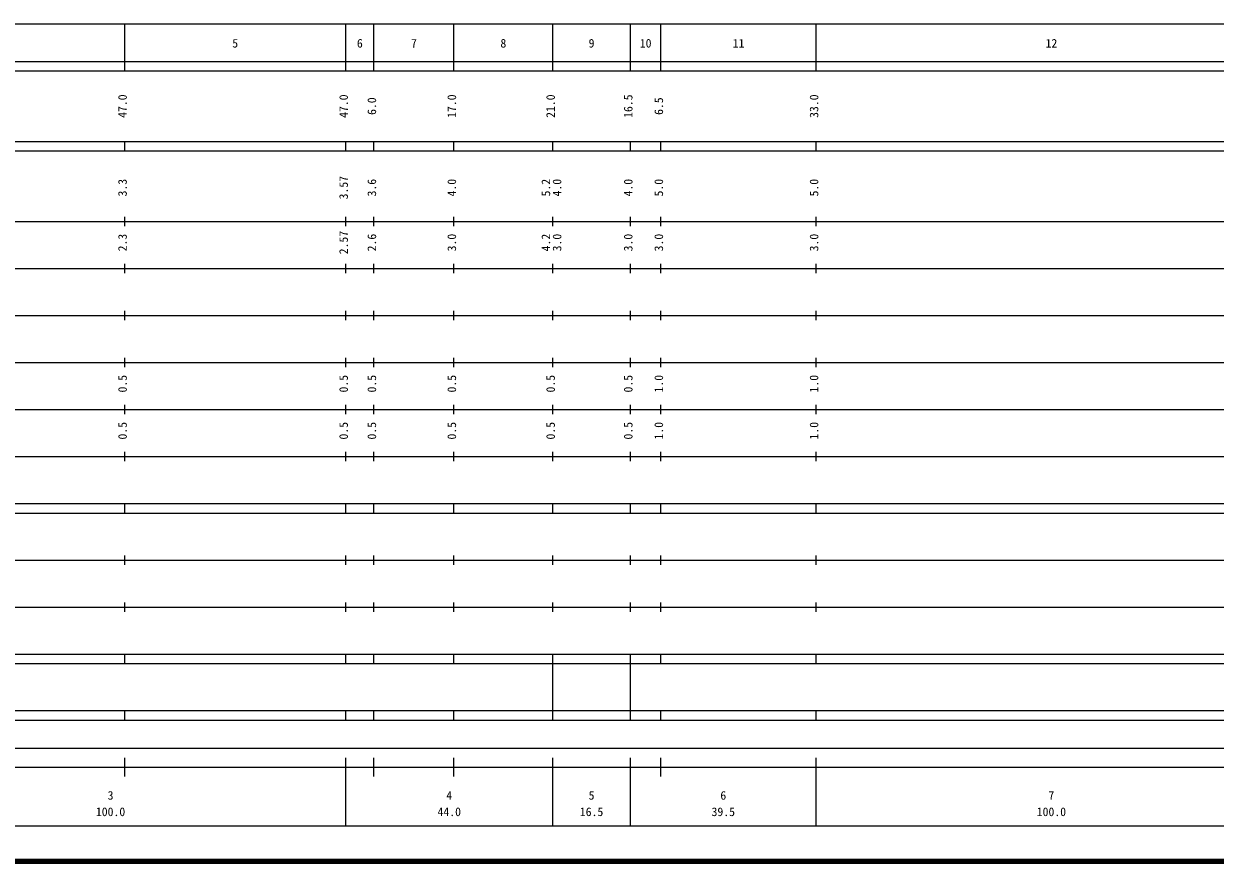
# Model space of a CAD drawing. Units: millimetres on the paper, enlarged 1000 times. Extents: x 40000 to 680000, y 20000 to 380000.
# Drawn here: x 299564 to 552814, y 20000 to 198000 of the extents above; entities that cross this region are included whole.
import ezdxf
from ezdxf.enums import TextEntityAlignment as Align

# ---------------------------------------------------------------- set-up
doc = ezdxf.new("R2010")
doc.units = ezdxf.units.MM
doc.header["$LTSCALE"] = 1000
doc.layers.add('M-TTL', color=2, linetype='Continuous', lineweight=140)
doc.layers.add('M-TTL-BAND', color=7, linetype='Continuous', lineweight=25)
doc.styles.add('ＭＳ ゴシック', font='')
doc.styles.get('ＭＳ ゴシック').set_extended_font_data('MS Gothic')

msp = doc.modelspace()

# ---------------------------------------------------------------- linework, layer by layer
at = {"layer": 'M-TTL'}
msp.add_line((40000, 20000), (680000, 20000), dxfattribs=at)
at = {"layer": 'M-TTL-BAND'}
for p, q in [((68000, 198000), (579000, 198000)), ((321000, 188000), (321000, 198000)), ((368000, 188000), (368000, 198000)), ((374000, 188000), (374000, 198000)), ((391000, 188000), (391000, 198000)), ((412000, 188000), (412000, 198000)), ((428500, 188000), (428500, 198000)), ((435000, 188000), (435000, 198000)), ((468000, 188000), (468000, 198000)), ((40000, 190000), (579000, 190000)), ((40000, 188000), (579000, 188000)), ((40000, 173000), (579000, 173000)), ((321000, 171000), (321000, 173000)), ((368000, 171000), (368000, 173000)), ((374000, 171000), (374000, 173000)), ((391000, 171000), (391000, 173000)), ((412000, 171000), (412000, 173000)), ((428500, 171000), (428500, 173000)), ((435000, 171000), (435000, 173000)), ((468000, 171000), (468000, 173000)), ((40000, 171000), (579000, 171000)), ((40000, 156000), (579000, 156000)), ((321000, 155000), (321000, 157000)), ((368000, 155000), (368000, 157000)), ((374000, 155000), (374000, 157000)), ((391000, 155000), (391000, 157000)), ((412000, 155000), (412000, 157000)), ((428500, 155000), (428500, 157000)), ((435000, 155000), (435000, 157000)), ((468000, 155000), (468000, 157000)), ((321000, 145000), (321000, 147000)), ((368000, 145000), (368000, 147000)), ((374000, 145000), (374000, 147000)), ((391000, 145000), (391000, 147000)), ((412000, 145000), (412000, 147000)), ((428500, 145000), (428500, 147000)), ((435000, 145000), (435000, 147000)), ((468000, 145000), (468000, 147000)), ((46000, 146000), (579000, 146000)), ((321000, 135000), (321000, 137000)), ((368000, 135000), (368000, 137000)), ((374000, 135000), (374000, 137000)), ((391000, 135000), (391000, 137000)), ((412000, 135000), (412000, 137000)), ((428500, 135000), (428500, 137000)), ((435000, 135000), (435000, 137000)), ((468000, 135000), (468000, 137000)), ((52000, 136000), (579000, 136000)), ((321000, 125000), (321000, 127000)), ((368000, 125000), (368000, 127000)), ((374000, 125000), (374000, 127000)), ((391000, 125000), (391000, 127000)), ((412000, 125000), (412000, 127000)), ((428500, 125000), (428500, 127000)), ((435000, 125000), (435000, 127000)), ((468000, 125000), (468000, 127000)), ((46000, 126000), (579000, 126000)), ((321000, 115000), (321000, 117000)), ((368000, 115000), (368000, 117000)), ((374000, 115000), (374000, 117000)), ((391000, 115000), (391000, 117000)), ((412000, 115000), (412000, 117000)), ((428500, 115000), (428500, 117000)), ((435000, 115000), (435000, 117000)), ((468000, 115000), (468000, 117000)), ((52000, 116000), (579000, 116000)), ((321000, 105000), (321000, 107000)), ((368000, 105000), (368000, 107000)), ((374000, 105000), (374000, 107000)), ((391000, 105000), (391000, 107000)), ((412000, 105000), (412000, 107000)), ((428500, 105000), (428500, 107000)), ((435000, 105000), (435000, 107000)), ((468000, 105000), (468000, 107000)), ((46000, 106000), (579000, 106000)), ((40000, 96000), (579000, 96000)), ((40000, 94000), (579000, 94000)), ((321000, 94000), (321000, 96000)), ((368000, 94000), (368000, 96000)), ((374000, 94000), (374000, 96000)), ((391000, 94000), (391000, 96000)), ((412000, 94000), (412000, 96000)), ((428500, 94000), (428500, 96000)), ((435000, 94000), (435000, 96000)), ((468000, 94000), (468000, 96000)), ((49000, 84000), (579000, 84000)), ((321000, 83000), (321000, 85000)), ((368000, 83000), (368000, 85000)), ((374000, 83000), (374000, 85000)), ((391000, 83000), (391000, 85000)), ((412000, 83000), (412000, 85000)), ((428500, 83000), (428500, 85000)), ((435000, 83000), (435000, 85000)), ((468000, 83000), (468000, 85000)), ((40000, 74000), (579000, 74000)), ((321000, 73000), (321000, 75000)), ((368000, 73000), (368000, 75000)), ((374000, 73000), (374000, 75000)), ((391000, 73000), (391000, 75000)), ((412000, 73000), (412000, 75000)), ((428500, 73000), (428500, 75000)), ((435000, 73000), (435000, 75000)), ((468000, 73000), (468000, 75000)), ((40000, 64000), (579000, 64000)), ((321000, 62000), (321000, 64000)), ((368000, 62000), (368000, 64000)), ((374000, 62000), (374000, 64000)), ((391000, 62000), (391000, 64000)), ((412000, 62000), (412000, 64000)), ((428500, 62000), (428500, 64000)), ((435000, 62000), (435000, 64000)), ((468000, 62000), (468000, 64000)), ((40000, 62000), (579000, 62000)), ((412000, 52000), (412000, 62000)), ((428500, 52000), (428500, 62000)), ((40000, 52000), (579000, 52000)), ((321000, 50000), (321000, 52000)), ((368000, 50000), (368000, 52000)), ((374000, 50000), (374000, 52000)), ((391000, 50000), (391000, 52000)), ((412000, 50000), (412000, 52000)), ((428500, 50000), (428500, 52000)), ((435000, 50000), (435000, 52000)), ((468000, 50000), (468000, 52000)), ((40000, 50000), (579000, 50000)), ((71000, 44000), (565000, 44000)), ((321000, 38000), (321000, 42000)), ((368000, 27500), (368000, 42000)), ((374000, 38000), (374000, 42000)), ((391000, 38000), (391000, 42000)), ((412000, 27500), (412000, 42000)), ((428500, 27500), (428500, 42000)), ((435000, 38000), (435000, 42000)), ((468000, 27500), (468000, 42000)), ((40000, 40000), (579000, 40000)), ((68000, 27500), (579000, 27500))]:
    msp.add_line(p, q, dxfattribs=at)

# ---------------------------------------------------------------- texts
at = {"layer": 'M-TTL-BAND', "style": 'ＭＳ ゴシック'}
for s, p in [('5', (344500, 192405)), ('6', (371000, 192405)), ('7', (382500, 192405)), ('8', (401500, 192405)), ('9', (420250, 192405)), ('10', (431750, 192405)), ('11', (451500, 192405)), ('12', (518000, 192405)), ('3', (318000, 32523)), ('4', (390000, 32523)), ('5', (420250, 32523)), ('6', (448250, 32523)), ('7', (518000, 32523)), ('100.0', (318000, 29033)), ('44.0', (390000, 29033)), ('16.5', (420250, 29033)), ('39.5', (448250, 29033)), ('100.0', (518000, 29033))]:
    msp.add_text(s, height=1833, dxfattribs=at).set_placement(p, align=Align.BOTTOM_CENTER)
for s, p in [('47.0', (322000, 180500)), ('47.0', (369000, 180500)), ('17.0', (392000, 180500)), ('21.0', (413000, 180500)), ('16.5', (429500, 180500)), ('33.0', (469000, 180500)), ('6.0', (375000, 180500)), ('6.5', (436000, 180500)), ('3.3', (322000, 163174)), ('3.57', (369000, 163174)), ('3.6', (375000, 163174)), ('4.0', (392000, 163174)), ('5.2', (412000, 163174)), ('4.0', (414370, 163174)), ('4.0', (429500, 163174)), ('5.0', (436000, 163174)), ('5.0', (469000, 163174)), ('2.3', (322000, 151500)), ('2.57', (369000, 151500)), ('2.6', (375000, 151500)), ('3.0', (392000, 151500)), ('4.2', (412000, 151500)), ('3.0', (414370, 151500)), ('3.0', (429500, 151500)), ('3.0', (436000, 151500)), ('3.0', (469000, 151500)), ('0.5', (322000, 121500)), ('0.5', (369000, 121500)), ('0.5', (375000, 121500)), ('0.5', (392000, 121500)), ('0.5', (413000, 121500)), ('0.5', (429500, 121500)), ('1.0', (436000, 121500)), ('1.0', (469000, 121500)), ('0.5', (322000, 111500)), ('0.5', (369000, 111500)), ('0.5', (375000, 111500)), ('0.5', (392000, 111500)), ('0.5', (413000, 111500)), ('0.5', (429500, 111500)), ('1.0', (436000, 111500)), ('1.0', (469000, 111500))]:
    msp.add_text(s, height=1833, rotation=90, dxfattribs=at).set_placement(p, align=Align.BOTTOM_CENTER)

doc.saveas('drawing.dxf')
